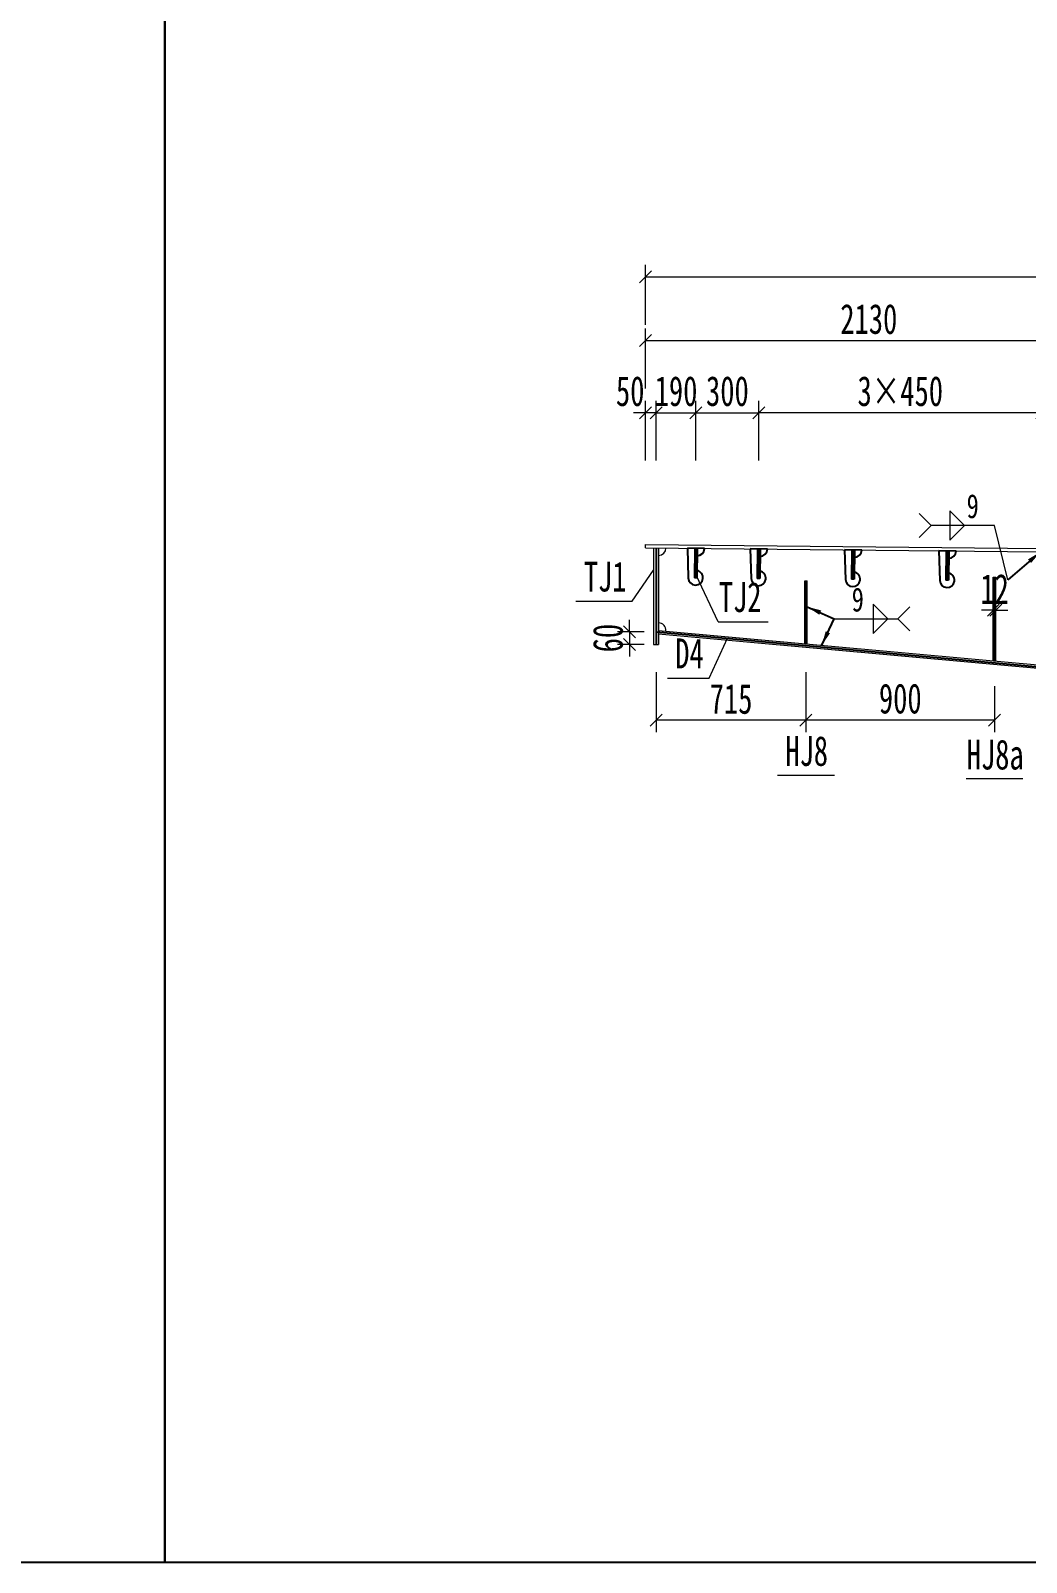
# Model space of a CAD drawing. Header units: millimetres. Extents: x -89049 to 410567, y -307459 to -100425.
# Drawn here: x 167926 to 172677, y -153251 to -145943 of the extents above; entities that cross this region are included whole.
import ezdxf
from ezdxf.enums import TextEntityAlignment as Align

# ---------------------------------------------------------------- set-up
doc = ezdxf.new("R2010")
doc.units = ezdxf.units.MM
doc.layers.get('Defpoints').update_dxf_attribs({"color": 8})
for name, color, linetype, lineweight in [('Dim', 4, 'Continuous', 15), ('文字', 7, 'Continuous', 15), ('细实线', 4, 'Continuous', 15), ('钢板粗线', 1, 'Continuous', 25), ('钢板细线', 6, 'Continuous', 15)]:
    doc.layers.add(name, color=color, linetype=linetype, lineweight=lineweight)
doc.layers.add('Text', color=4, linetype='Continuous')
doc.styles.add('111', font='', dxfattribs={"width": 0.7})
doc.styles.add('BM_Dim', font='', dxfattribs={"width": 0.85})
doc.styles.add('SMEDI', font='', dxfattribs={"width": 0.75})
doc.styles.get("Standard").update_dxf_attribs({"font": ''})
doc.styles.get('111').set_extended_font_data('仿宋_GB2312')
doc.styles.get('BM_Dim').set_extended_font_data('仿宋_GB2312')
doc.styles.get('SMEDI').set_extended_font_data('仿宋_GB2312')
doc.styles.get('Standard').set_extended_font_data('仿宋_GB2312')
doc.dimstyles.new('200', dxfattribs={"dimscale": 0, "dimtxt": 2.5, "dimasz": 1, "dimexe": 1, "dimexo": 1, "dimgap": 0.6, "dimtad": 1, "dimdec": 0, "dimdsep": 46, "dimtxsty": '111', "dimblk": 'OBLIQUE', "dimcen": 0, "dimclrd": 4, "dimclre": 4, "dimclrt": 4, "dimadec": 1, "dimazin": 2, "dimtfac": 1, "dimtdec": 0, "dimtix": 1, "dimtmove": 2, "dimatfit": 3, "dimfxl": 4, "dimfxlon": 1, "dimtolj": 1, "dimlwd": -1, "dimlwe": -1, "dimarcsym": 0})
doc.dimstyles.new('MSteel_1.0_1.0', dxfattribs={"dimtxt": 3, "dimasz": 1.2, "dimexe": 1, "dimexo": 1, "dimgap": 1, "dimtad": 3, "dimtoh": 1, "dimdec": 0, "dimzin": 0, "dimdsep": 46, "dimtxsty": 'Standard', "dimblk": 'ARCHTICK', "dimcen": 0.09, "dimclrd": 3, "dimclre": 3, "dimadec": 0, "dimazin": 0, "dimtfac": 1, "dimtdec": 4, "dimtofl": 0, "dimtmove": 0, "dimatfit": 3, "dimfxl": 1, "dimtolj": 1, "dimtzin": 0, "dimarcsym": 0})

# ---------------------------------------------------------------- blocks, each defined once
blk = doc.blocks.new('_Oblique')
at = {"color": 0, "linetype": 'ByBlock', "lineweight": -2}
blk.add_line((-0.5, -0.5), (0.5, 0.5), dxfattribs=at)
blk = doc.blocks.new('*D3774')
at = {"layer": 'Defpoints', "color": 0, "transparency": 16777216}
for p in [(170783, -148871.3), (170910.2, -148810.9), (170910.2, -148871.3)]:
    blk.add_point(p, dxfattribs=at)
at = {"layer": '细实线', "color": 4, "transparency": 16777216}
for p, q in [((170783, -148810.9), (170783, -148753.7)), ((170853, -148810.9), (170725.9, -148810.9)), ((170853, -148871.3), (170725.9, -148871.3)), ((170783, -148810.9), (170783, -148871.3)), ((170783, -148871.3), (170783, -148928.4))]:
    blk.add_line(p, q, dxfattribs=at)
at = {"layer": '细实线', "color": 4, "transparency": 16777216, "xscale": 57.14285714285715, "yscale": 57.14285714285715, "zscale": 57.14285714285715}
for p, rotation in [((170783, -148810.9), 270), ((170783, -148871.3), 90)]:
    blk.add_blockref('_Oblique', p, dxfattribs=dict(at, rotation=rotation))
at = {"layer": '细实线', "color": 4, "transparency": 16777216, "insert": (170680.8, -148841.1), "char_height": 142.86, "attachment_point": 5, "rotation": 90, "style": '111'}
blk.add_mtext('\\A1;60', dxfattribs=at)
blk = doc.blocks.new('*D3825')
at = {"layer": 'Defpoints', "color": 0, "transparency": 16777216}
for p in [(170860.2, -147765.7), (170860.2, -148394.8), (170910.2, -148434.1)]:
    blk.add_point(p, dxfattribs=at)
at = {"layer": '细实线', "color": 4, "transparency": 16777216}
for p, q in [((170860.2, -147765.7), (170803, -147765.7)), ((170860.2, -147994.3), (170860.2, -147708.6)), ((170910.2, -147765.7), (170860.2, -147765.7)), ((170910.2, -147994.3), (170910.2, -147708.6)), ((170910.2, -147765.7), (170967.3, -147765.7))]:
    blk.add_line(p, q, dxfattribs=at)
at = {"layer": '细实线', "color": 4, "transparency": 16777216, "xscale": 57.14285714285715, "yscale": 57.14285714285715, "zscale": 57.14285714285715}
blk.add_blockref('_Oblique', (170860.2, -147765.7), dxfattribs=at)
at = {"layer": '细实线', "color": 4, "transparency": 16777216, "xscale": 57.14285714285715, "yscale": 57.14285714285715, "zscale": 57.14285714285715, "rotation": 180}
blk.add_blockref('_Oblique', (170910.2, -147765.7), dxfattribs=at)
at = {"layer": '细实线', "color": 4, "transparency": 16777216, "insert": (170786.4, -147663.5), "char_height": 142.86, "attachment_point": 5, "style": '111'}
blk.add_mtext('\\A1;50', dxfattribs=at)
blk = doc.blocks.new('*D3828')
at = {"layer": 'Defpoints', "color": 0, "transparency": 16777216}
for p in [(184125.2, -147118), (184125.2, -148118.7), (170860.2, -148405)]:
    blk.add_point(p, dxfattribs=at)
at = {"layer": '细实线', "color": 4, "transparency": 16777216}
for p, q in [((170860.2, -147346.6), (170860.2, -147060.8)), ((170860.2, -147118), (184125.2, -147118)), ((184125.2, -147346.6), (184125.2, -147060.8))]:
    blk.add_line(p, q, dxfattribs=at)
at = {"layer": '细实线', "color": 4, "transparency": 16777216, "xscale": 57.14285714285715, "yscale": 57.14285714285715, "zscale": 57.14285714285715, "rotation": 180}
blk.add_blockref('_Oblique', (170860.2, -147118), dxfattribs=at)
at = {"layer": '细实线', "color": 4, "transparency": 16777216, "xscale": 57.14285714285715, "yscale": 57.14285714285715, "zscale": 57.14285714285715}
blk.add_blockref('_Oblique', (184125.2, -147118), dxfattribs=at)
at = {"layer": '细实线', "color": 4, "transparency": 16777216, "insert": (177492.7, -147015.7), "char_height": 142.86, "attachment_point": 5, "style": '111'}
blk.add_mtext('\\A1;13265', dxfattribs=at)
blk = doc.blocks.new('*D3837')
at = {"layer": 'Defpoints', "color": 0, "transparency": 16777216}
for p in [(171625.2, -148884.5), (172525.2, -149013.3), (171625.2, -149232.6)]:
    blk.add_point(p, dxfattribs=at)
at = {"layer": '细实线', "color": 4, "transparency": 16777216}
for p, q in [((171625.2, -149004), (171625.2, -149289.7)), ((172525.2, -149070.4), (172525.2, -149289.7)), ((172525.2, -149232.6), (171625.2, -149232.6))]:
    blk.add_line(p, q, dxfattribs=at)
at = {"layer": '细实线', "color": 4, "transparency": 16777216, "xscale": 57.14285714285715, "yscale": 57.14285714285715, "zscale": 57.14285714285715, "rotation": 180}
blk.add_blockref('_Oblique', (171625.2, -149232.6), dxfattribs=at)
at = {"layer": '细实线', "color": 4, "transparency": 16777216, "xscale": 57.14285714285715, "yscale": 57.14285714285715, "zscale": 57.14285714285715}
blk.add_blockref('_Oblique', (172525.2, -149232.6), dxfattribs=at)
at = {"layer": '细实线', "color": 4, "transparency": 16777216, "insert": (172075.2, -149130.4), "char_height": 142.86, "attachment_point": 5, "style": '111'}
blk.add_mtext('\\A1;900', dxfattribs=at)
blk = doc.blocks.new('_ArchTick')
at = {"color": 0, "linetype": 'ByBlock', "const_width": 0.15}
blk.add_lwpolyline([(-0.5, -0.5), (0.5, 0.5)], dxfattribs=at)
blk = doc.blocks.new('角焊缝1')
at = {"layer": 'Dim'}
blk.add_line((-3101.17, 370.22), (-3106.48, 370.22), dxfattribs=at)
blk.add_lwpolyline([(-3107.48, 369.22), (-3106.48, 370.22), (-3107.48, 371.22)], dxfattribs=at)
blk.add_lwpolyline([(-3104.91, 371.45), (-3104.91, 368.99), (-3103.68, 370.22)], close=True, dxfattribs=at)
blk = doc.blocks.new('角焊缝2')
at = {"layer": 'Dim'}
blk.add_line((-3138.01, 370.22), (-3132.7, 370.22), dxfattribs=at)
blk.add_lwpolyline([(-3134.75, 371.45), (-3134.75, 368.99), (-3133.52, 370.22)], close=True, dxfattribs=at)
blk.add_lwpolyline([(-3131.7, 369.22), (-3132.7, 370.22), (-3131.7, 371.22)], dxfattribs=at)
blk = doc.blocks.new('12-140加劲 有过焊孔')
at = {"layer": 'Defpoints'}
blk.add_line((0, 0), (0, 140), dxfattribs=at)
at = {"layer": '钢板粗线', "color": 7}
for p, q in [((-6, 0), (-6, 140)), ((-6, 140), (6, 140)), ((6, 0), (6, 140)), ((41, 0), (35, 141.5)), ((-41, 0), (41, 0))]:
    blk.add_line(p, q, dxfattribs=at)
for centre, start, end in [((0, 140), 2.44105, 260.12911), ((-6, 0), 90, 180)]:
    blk.add_arc(centre, 35, start, end, dxfattribs=at)
blk = doc.blocks.new('*D3838')
at = {"layer": 'Defpoints', "color": 0, "transparency": 16777216}
for p in [(172531.2, -148707.4), (172519.2, -148741), (172531.2, -148741)]:
    blk.add_point(p, dxfattribs=at)
at = {"layer": '细实线', "color": 4, "transparency": 16777216}
for p, q in [((172519.2, -148707.4), (172519.2, -148650.2)), ((172531.2, -148707.4), (172531.2, -148650.2)), ((172519.2, -148707.4), (172462, -148707.4)), ((172519.2, -148707.4), (172531.2, -148707.4)), ((172531.2, -148707.4), (172588.3, -148707.4))]:
    blk.add_line(p, q, dxfattribs=at)
at = {"layer": '细实线', "color": 4, "transparency": 16777216, "xscale": 57.14285714285715, "yscale": 57.14285714285715, "zscale": 57.14285714285715}
blk.add_blockref('_Oblique', (172519.2, -148707.4), dxfattribs=at)
at = {"layer": '细实线', "color": 4, "transparency": 16777216, "xscale": 57.14285714285715, "yscale": 57.14285714285715, "zscale": 57.14285714285715, "rotation": 180}
blk.add_blockref('_Oblique', (172531.2, -148707.4), dxfattribs=at)
at = {"layer": '细实线', "color": 4, "transparency": 16777216, "insert": (172525.2, -148606.7), "char_height": 142.86, "attachment_point": 5, "style": '111'}
blk.add_mtext('\\A1;12', dxfattribs=at)
blk = doc.blocks.new('*D3839')
at = {"layer": 'Defpoints', "color": 0, "transparency": 16777216}
for p in [(170910.2, -148859), (171625.2, -148820.5), (170910.2, -149232.6)]:
    blk.add_point(p, dxfattribs=at)
at = {"layer": '细实线', "color": 4, "transparency": 16777216}
for p, q in [((170910.2, -149004), (170910.2, -149289.7)), ((171625.2, -149004), (171625.2, -149289.7)), ((171625.2, -149232.6), (170910.2, -149232.6))]:
    blk.add_line(p, q, dxfattribs=at)
at = {"layer": '细实线', "color": 4, "transparency": 16777216, "xscale": 57.14285714285715, "yscale": 57.14285714285715, "zscale": 57.14285714285715, "rotation": 180}
blk.add_blockref('_Oblique', (170910.2, -149232.6), dxfattribs=at)
at = {"layer": '细实线', "color": 4, "transparency": 16777216, "xscale": 57.14285714285715, "yscale": 57.14285714285715, "zscale": 57.14285714285715}
blk.add_blockref('_Oblique', (171625.2, -149232.6), dxfattribs=at)
at = {"layer": '细实线', "color": 4, "transparency": 16777216, "insert": (171267.7, -149131.9), "char_height": 142.86, "attachment_point": 5, "style": '111'}
blk.add_mtext('\\A1;715', dxfattribs=at)
blk = doc.blocks.new('*D3840')
at = {"layer": 'Defpoints', "color": 0, "transparency": 16777216}
for p in [(172989.9, -147421.6), (170860.2, -148411.1), (172989.9, -148416.1)]:
    blk.add_point(p, dxfattribs=at)
at = {"layer": '细实线', "color": 4, "transparency": 16777216}
for p, q in [((170860.2, -147650.2), (170860.2, -147364.5)), ((172989.9, -147650.2), (172989.9, -147364.5)), ((170860.2, -147421.6), (172989.9, -147421.6))]:
    blk.add_line(p, q, dxfattribs=at)
at = {"layer": '细实线', "color": 4, "transparency": 16777216, "xscale": 57.14285714285715, "yscale": 57.14285714285715, "zscale": 57.14285714285715, "rotation": 180}
blk.add_blockref('_Oblique', (170860.2, -147421.6), dxfattribs=at)
at = {"layer": '细实线', "color": 4, "transparency": 16777216, "xscale": 57.14285714285715, "yscale": 57.14285714285715, "zscale": 57.14285714285715}
blk.add_blockref('_Oblique', (172989.9, -147421.6), dxfattribs=at)
at = {"layer": '细实线', "color": 4, "transparency": 16777216, "insert": (171925, -147319.4), "char_height": 142.86, "attachment_point": 5, "style": '111'}
blk.add_mtext('\\A1;2130', dxfattribs=at)
blk = doc.blocks.new('*D3842')
at = {"layer": 'Defpoints', "color": 0, "transparency": 16777216}
for p in [(171400.2, -147765.7), (171100.2, -148262), (171400.2, -148246)]:
    blk.add_point(p, dxfattribs=at)
at = {"layer": '细实线', "color": 4, "transparency": 16777216}
for p, q in [((171100.2, -147994.3), (171100.2, -147708.6)), ((171100.2, -147765.7), (171400.2, -147765.7)), ((171400.2, -147994.3), (171400.2, -147708.6))]:
    blk.add_line(p, q, dxfattribs=at)
at = {"layer": '细实线', "color": 4, "transparency": 16777216, "xscale": 57.14285714285715, "yscale": 57.14285714285715, "zscale": 57.14285714285715, "rotation": 180}
blk.add_blockref('_Oblique', (171100.2, -147765.7), dxfattribs=at)
at = {"layer": '细实线', "color": 4, "transparency": 16777216, "xscale": 57.14285714285715, "yscale": 57.14285714285715, "zscale": 57.14285714285715}
blk.add_blockref('_Oblique', (171400.2, -147765.7), dxfattribs=at)
at = {"layer": '细实线', "color": 4, "transparency": 16777216, "insert": (171250.2, -147663.5), "char_height": 142.86, "attachment_point": 5, "style": '111'}
blk.add_mtext('\\A1;300', dxfattribs=at)
blk = doc.blocks.new('*D3843')
at = {"layer": 'Defpoints', "color": 0, "transparency": 16777216}
for p in [(171100.2, -147765.7), (171100.2, -148262), (170910.2, -148434.1)]:
    blk.add_point(p, dxfattribs=at)
at = {"layer": '细实线', "color": 4, "transparency": 16777216}
for p, q in [((170910.2, -147765.7), (170853, -147765.7)), ((170910.2, -147994.3), (170910.2, -147708.6)), ((170910.2, -147765.7), (171100.2, -147765.7)), ((171100.2, -147994.3), (171100.2, -147708.6)), ((171100.2, -147765.7), (171157.3, -147765.7))]:
    blk.add_line(p, q, dxfattribs=at)
at = {"layer": '细实线', "color": 4, "transparency": 16777216, "xscale": 57.14285714285715, "yscale": 57.14285714285715, "zscale": 57.14285714285715}
blk.add_blockref('_Oblique', (170910.2, -147765.7), dxfattribs=at)
at = {"layer": '细实线', "color": 4, "transparency": 16777216, "xscale": 57.14285714285715, "yscale": 57.14285714285715, "zscale": 57.14285714285715, "rotation": 180}
blk.add_blockref('_Oblique', (171100.2, -147765.7), dxfattribs=at)
at = {"layer": '细实线', "color": 4, "transparency": 16777216, "insert": (171005.2, -147663.5), "char_height": 142.86, "attachment_point": 5, "style": '111'}
blk.add_mtext('\\A1;190', dxfattribs=at)
blk = doc.blocks.new('*D3844')
at = {"layer": 'Defpoints', "color": 0, "transparency": 16777216}
for p in [(171400.2, -147765.7), (172750.2, -148219.5), (171400.2, -148330.6)]:
    blk.add_point(p, dxfattribs=at)
at = {"layer": '细实线', "color": 4, "transparency": 16777216}
for p, q in [((171400.2, -147994.3), (171400.2, -147708.6)), ((172750.2, -147765.7), (171400.2, -147765.7)), ((172750.2, -147994.3), (172750.2, -147708.6))]:
    blk.add_line(p, q, dxfattribs=at)
at = {"layer": '细实线', "color": 4, "transparency": 16777216, "xscale": 57.14285714285715, "yscale": 57.14285714285715, "zscale": 57.14285714285715, "rotation": 180}
blk.add_blockref('_Oblique', (171400.2, -147765.7), dxfattribs=at)
at = {"layer": '细实线', "color": 4, "transparency": 16777216, "xscale": 57.14285714285715, "yscale": 57.14285714285715, "zscale": 57.14285714285715}
blk.add_blockref('_Oblique', (172750.2, -147765.7), dxfattribs=at)
at = {"layer": '细实线', "color": 4, "transparency": 16777216, "insert": (172075.2, -147663.5), "char_height": 142.86, "attachment_point": 5, "style": '111'}
blk.add_mtext('\\A1;3×450', dxfattribs=at)

msp = doc.modelspace()

# ---------------------------------------------------------------- linework, layer by layer
at = {"layer": 'Defpoints'}
for p, q in [((170910.2, -148411.3), (170910.2, -148871.3)), ((171625.2, -148868.3), (171625.2, -148568.3)), ((172525.2, -148950.3), (172525.2, -148550.3)), ((170910.2, -148811.3), (173588.4, -149055.2))]:
    msp.add_line(p, q, dxfattribs=at)
for points in [[(146566.6, -138634.1), (168566.6, -138634.1), (168566.6, -153251.3), (146566.6, -153251.3)], [(168566.6, -138634.1), (190566.6, -138634.1), (190566.6, -153251.3), (168566.6, -153251.3)]]:
    msp.add_lwpolyline(points, close=True, dxfattribs=at)
at = {"layer": '细实线', "color": 8}
msp.add_line((172588.3, -148562.5), (172525.2, -148303.4), dxfattribs=at)
at = {"layer": '细实线'}
for p, q in [((170796, -148664.9), (170898.2, -148517.6)), ((171206, -148762.8), (171102.5, -148543.3)), ((170527.3, -148664.9), (170796, -148664.9)), ((171206, -148762.8), (171444, -148762.8)), ((171163.9, -149031.6), (171250.6, -148841.1)), ((170964.3, -149031.6), (171163.9, -149031.6)), ((171490.1, -149494.6), (171761, -149494.6)), ((172389.7, -149511.6), (172660.6, -149511.6))]:
    msp.add_line(p, q, dxfattribs=at)
at = {"layer": '钢板细线'}
for p, q in [((170860.2, -148410.8), (170860.2, -148394.8)), ((170898.2, -148411.1), (170898.2, -148871.3)), ((170922.2, -148411.4), (170922.2, -148871.3)), ((171619.2, -148867.8), (171619.2, -148568.3)), ((171619.2, -148568.3), (171631.2, -148568.3)), ((171631.2, -148868.9), (171631.2, -148568.3)), ((172519.2, -148949.8), (172519.2, -148550.3)), ((172519.2, -148550.3), (172531.2, -148550.3)), ((172531.2, -148950.9), (172531.2, -148550.3)), ((170898.2, -148871.3), (170922.2, -148871.3)), ((170922.2, -148804.3), (173559.5, -149044.5)), ((170922.2, -148820.4), (173575.7, -149062.1))]:
    msp.add_line(p, q, dxfattribs=at)
at = {"layer": '钢板细线', "elevation": 0}
for points in [[(170860.2, -148394.8), (177927, -148465.5), (180062.7, -148483.3), (184763.2, -148412.8)], [(170860.2, -148410.8), (177927, -148481.5), (180062.7, -148499.3), (184763.2, -148428.8)]]:
    msp.add_lwpolyline(points, dxfattribs=at)
at = {"layer": '钢板细线'}
for centre, start, end in [((170922.2, -148411.4), 270, 359.42629), ((170922.2, -148803.9), 354.79552, 90)]:
    msp.add_arc(centre, 35, start, end, dxfattribs=at)

# ---------------------------------------------------------------- block references
at = {"layer": '细实线', "color": 8, "xscale": 57.1428571428572, "yscale": 57.1428571428572, "zscale": 57.1428571428572}
for name, p in [('角焊缝1', (349735.2, -169459.1)), ('角焊缝2', (351074.6, -169904.8))]:
    msp.add_blockref(name, p, dxfattribs=at)
at = {"layer": '细实线', "rotation": 179.4262908401}
for p in [(171100.2, -148413.2), (171400.2, -148416.2), (171850.2, -148420.7), (172300.2, -148425.2)]:
    msp.add_blockref('12-140加劲 有过焊孔', p, dxfattribs=at)

# ---------------------------------------------------------------- texts
at = {"layer": 'Text', "style": 'SMEDI', "width": 0.75}
for p in [(172391.7, -148211.5), (171843.3, -148657.3)]:
    msp.add_text('9', height=114.3, dxfattribs=at).set_placement(p, align=Align.MIDDLE_LEFT)
at = {"layer": '文字', "style": 'BM_Dim', "width": 0.7}
for s, p in [('TJ1', (170666.8, -148661.8)), ('TJ2', (171310.9, -148759.8)), ('D4', (171069.3, -149028.6)), ('HJ8', (171628.5, -149494)), ('HJ8a', (172528.1, -149511))]:
    msp.add_text(s, height=142.86, dxfattribs=at).set_placement(p, align=Align.BOTTOM_CENTER)

# ---------------------------------------------------------------- dimensions: what is measured, and where the dimension line sits
at = {"layer": '细实线'}
for base, p1, p2, override, picture, middle in [((184125.2, -147118), (170860.2, -148405), (184125.2, -148118.7), {"dimscale": 57.142857, "dimtxsty": '111', "dimblk": 'Oblique'}, '*D3828', (177492.7, -147015.7)), ((172989.9, -147421.6), (170860.2, -148411.1), (172989.9, -148416.1), {"dimscale": 57.142857, "dimtxsty": '111', "dimblk": 'Oblique'}, '*D3840', (171925, -147319.4)), ((171100.2, -147765.7), (170910.2, -148434.1), (171100.2, -148262), {"dimscale": 57.142857, "dimblk": 'Oblique'}, '*D3843', (171005.2, -147663.5)), ((171400.2, -147765.7), (171100.2, -148262), (171400.2, -148246), {"dimscale": 57.142857, "dimblk": 'Oblique'}, '*D3842', (171250.2, -147663.5)), ((170910.2, -149232.6), (171625.2, -148820.5), (170910.2, -148859), {"dimscale": 57.142857, "dimblk": 'Oblique'}, '*D3839', (171267.7, -149131.9)), ((171625.2, -149232.6), (172525.2, -149013.3), (171625.2, -148884.5), {"dimscale": 57.142857, "dimblk": 'Oblique'}, '*D3837', (172075.2, -149130.4))]:
    dim = msp.add_linear_dim(base=base, p1=p1, p2=p2, dimstyle='200', override=override, dxfattribs=at)
    dim.commit()
    dim.dimension.update_dxf_attribs({"geometry": picture, "text_midpoint": middle})
dim = msp.add_linear_dim(base=(170860.2, -147765.7), p1=(170910.2, -148434.1), p2=(170860.2, -148394.8), dimstyle='200', override={"dimscale": 57.142857, "dimblk": 'Oblique'}, dxfattribs=at)
dim.commit()
dim.dimension.update_dxf_attribs({"geometry": '*D3825', "text_midpoint": (170786.4, -147663.5), "dimtype": 160})
dim = msp.add_linear_dim(base=(171400.2, -147765.7), p1=(172750.2, -148219.5), p2=(171400.2, -148330.6), text='3×450', dimstyle='200', override={"dimscale": 57.142857, "dimtxsty": '111', "dimblk": 'Oblique'}, dxfattribs=at)
dim.commit()
dim.dimension.update_dxf_attribs({"geometry": '*D3844', "text_midpoint": (172075.2, -147663.5)})
dim = msp.add_aligned_dim(p1=(172519.2, -148741), p2=(172531.2, -148741), distance=33.6, dimstyle='200', override={"dimscale": 57.142857, "dimblk": 'Oblique'}, dxfattribs=at)
dim.commit()
dim.dimension.update_dxf_attribs({"geometry": '*D3838', "text_midpoint": (172525.2, -148606.7)})
dim = msp.add_linear_dim(base=(170783, -148871.3), p1=(170910.2, -148810.9), p2=(170910.2, -148871.3), angle=90, dimstyle='200', override={"dimscale": 57.142857, "dimblk": 'Oblique'}, dxfattribs=at)
dim.commit()
dim.dimension.update_dxf_attribs({"geometry": '*D3774', "text_midpoint": (170680.8, -148841.1)})

# ---------------------------------------------------------------- leaders
at = {"layer": 'Dim'}
for points in [[(172744.2, -148429.6), (172588.3, -148562.5)], [(171631, -148691.6), (171759.8, -148749.2)], [(171700.5, -148875.2), (171759.8, -148749.2)]]:
    msp.add_leader(points, dimstyle='MSteel_1.0_1.0', override={"dimscale": 57.142857, "dimclrd": 256}, dxfattribs=at)

doc.saveas('drawing.dxf')
